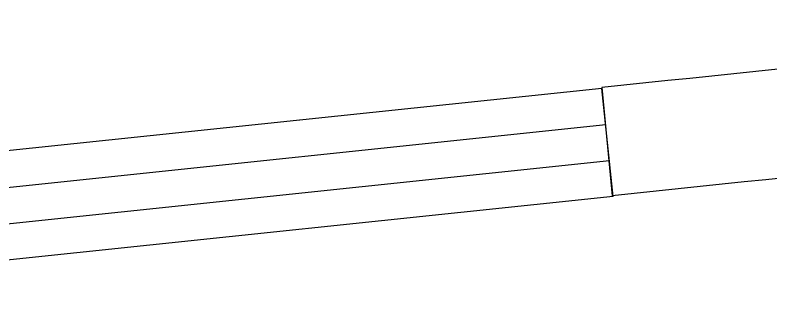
# Model space of a CAD drawing. Header units: millimetres. Extents: x -162945 to 7560, y -3558 to 130718.
# Drawn here: x -116768 to -115377, y -382 to 172 of the extents above; entities that cross this region are included whole.
import ezdxf

# ---------------------------------------------------------------- set-up
doc = ezdxf.new("R2010")
doc.units = ezdxf.units.MM
doc.header["$LTSCALE"] = 5
doc.layers.add('A—\\M+5C7BD\\M+5CCE5', color=7, linetype='Continuous')

msp = doc.modelspace()

# ---------------------------------------------------------------- linework, layer by layer
for p, q in [((-115688.1, 36.7), (-117776.6, -183.1)), ((-115667.2, -162.2), (-115688.1, 36.7)), ((-117769.6, -249.4), (-115681.1, -29.6)), ((-117762.6, -315.7), (-115674.1, -95.9)), ((-115667.2, -162.2), (-117755.6, -382))]:
    msp.add_line(p, q)
at = {"layer": 'A—\\M+5C7BD\\M+5CCE5'}
msp.add_line((-115688.1, 38.3), (-115669.3, -160.8), dxfattribs=at)
for radius, start, end in [(487085.4, 95.805252, 95.958176), (486885.4, 95.80542, 95.958407)]:
    msp.add_arc((-65127.4, -484415.8), radius, start, end, dxfattribs=at)

doc.saveas('drawing.dxf')
